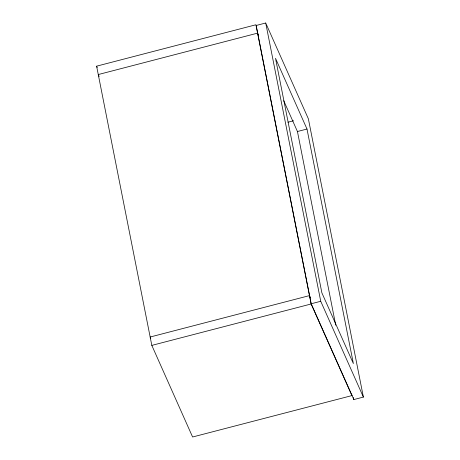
<?xml version="1.0" encoding="UTF-8"?>
<svg xmlns="http://www.w3.org/2000/svg" width="460" height="460" viewBox="0 0 460 460"><rect width="100%" height="100%" fill="white"/><g stroke="black" fill="none" stroke-linecap="round" stroke-linejoin="round"><path stroke-width="0.69" d="M96.611 66.171L255.944 24.759L311.155 303.979L351.94 395.588L192.602 437L151.817 345.391L96.611 66.171L97.192 67.482M265.713 23L256.157 25.484L311.178 303.772L353.826 399.567L363.388 397.084L308.367 118.795L265.713 23L320.735 301.288L363.388 397.084M287.977 122.193L293.52 120.75M283.734 100.734L297.442 131.52L306.998 129.036L353.372 363.578L321.873 292.836L275.5 58.288L306.998 129.036M311.178 303.772L320.735 301.288M151.817 345.391L311.155 303.979M258.388 34.902L257.606 33.131L98.267 74.549L99.141 76.509M310.368 297.562L309.494 295.602L150.161 337.019L150.742 338.324M353.412 397.457L353.826 399.567M351.664 394.191L351.94 395.588M297.442 131.52L335.737 325.214"/></g></svg>
